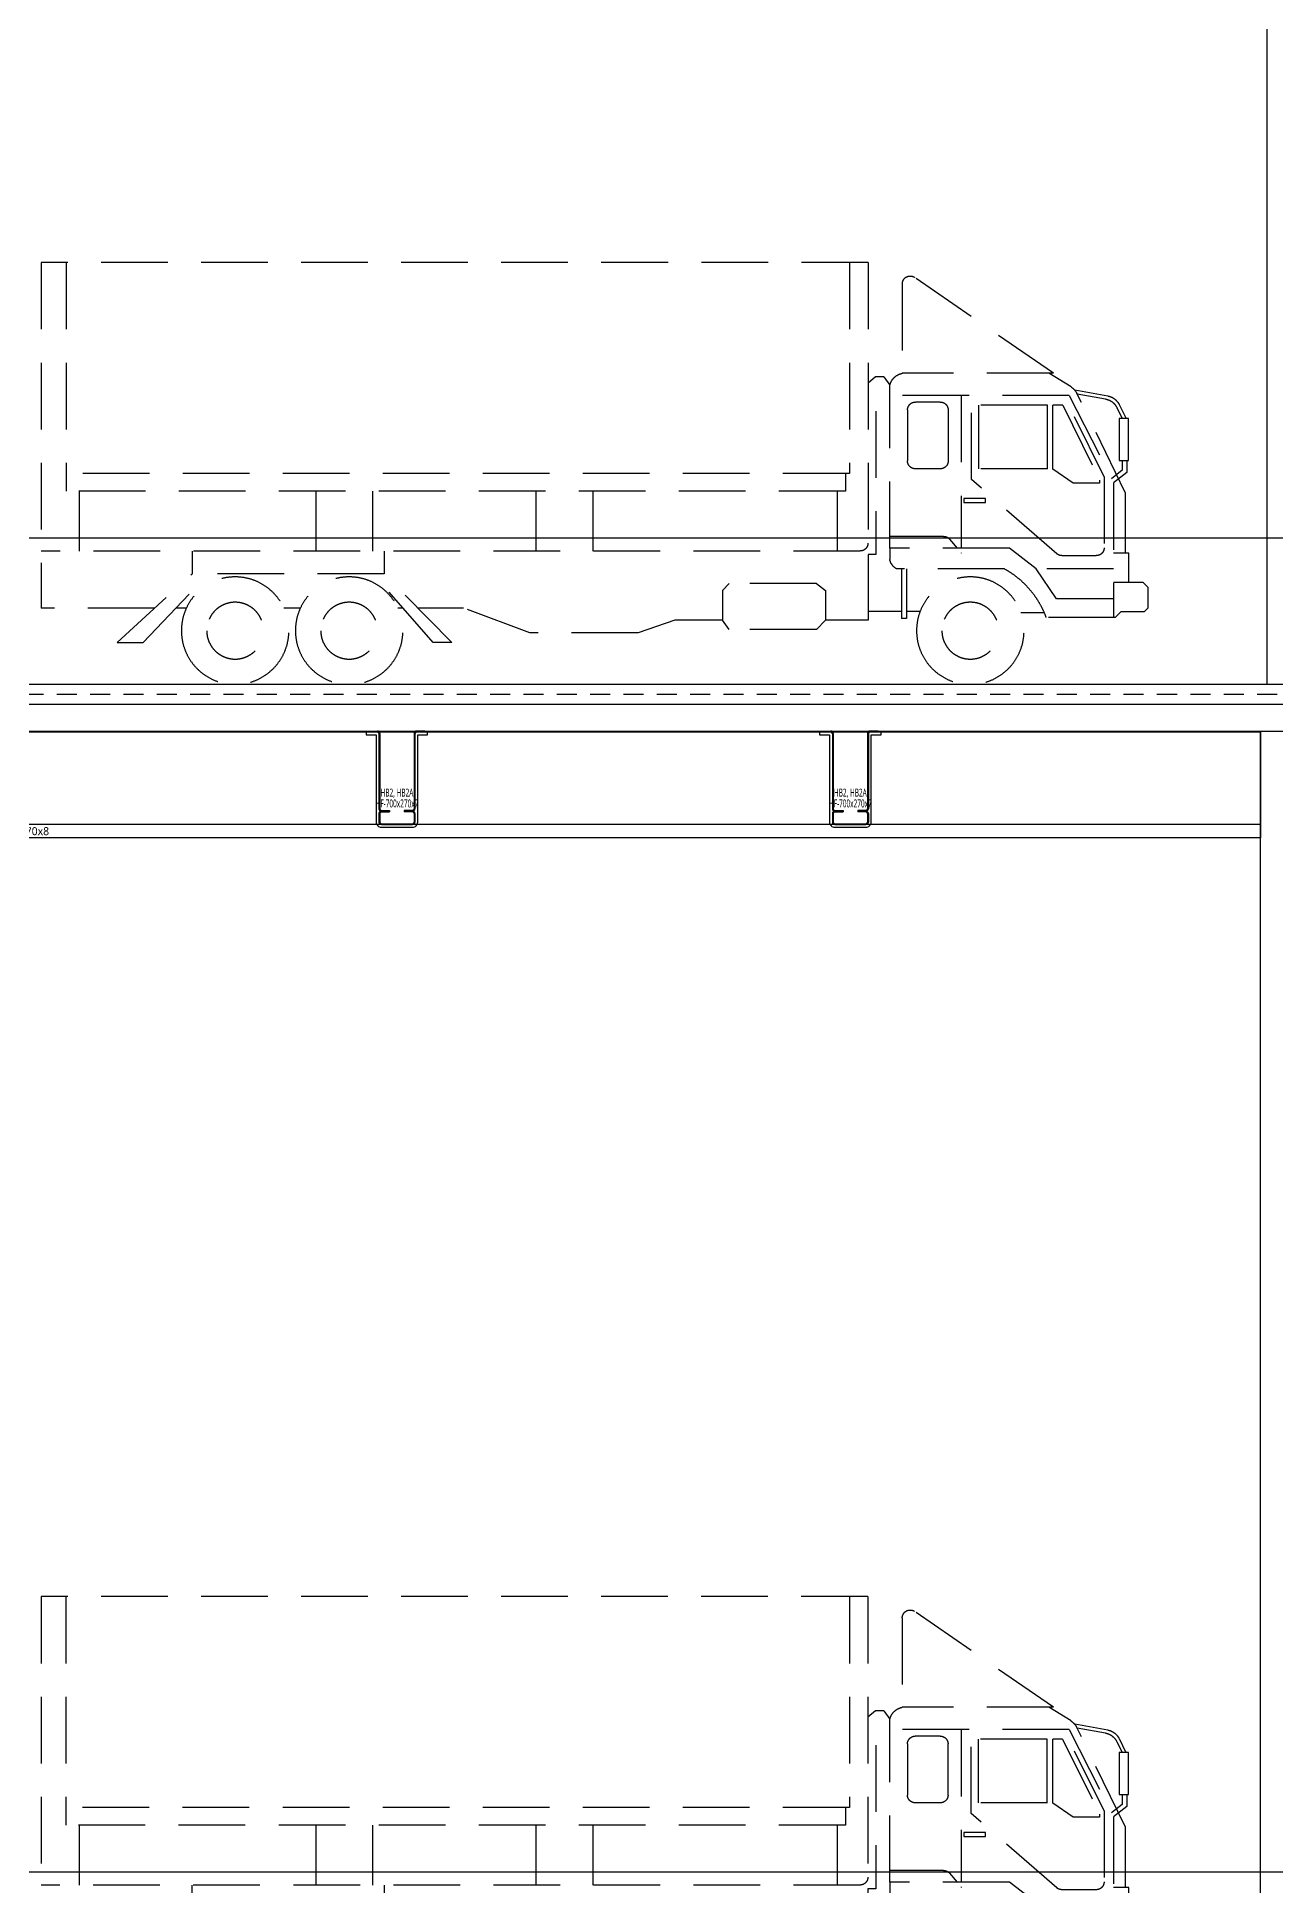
# Model space of a CAD drawing. Header units: millimetres. Extents: x 35054840 to 35483341, y -1288013 to -991013.
# Drawn here: x 35311187 to 35320471, y -1207393 to -1193539 of the extents above; entities that cross this region are included whole.
import ezdxf
from ezdxf.enums import TextEntityAlignment as Align

# ---------------------------------------------------------------- set-up
doc = ezdxf.new("R2010")
doc.units = ezdxf.units.MM
doc.header["$LTSCALE"] = 1000
doc.header["$MEASUREMENT"] = 0
doc.header["$PDSIZE"] = -10
doc.linetypes.add('DASHED', pattern=[0.75, 0.5, -0.25])
doc.linetypes.add('HID', pattern=[2.5, 1.5, -1])
doc.layers.get('0').update_dxf_attribs({"linetype": 'CONTINUOUS'})
doc.layers.get('Defpoints').update_dxf_attribs({"color": 161, "linetype": 'CONTINUOUS'})
for name, color, linetype in [('_LIBR', 1, 'CONTINUOUS'), ('cen', 1, 'CONTINUOUS'), ('con', 2, 'CONTINUOUS'), ('ELE5', 254, 'CONTINUOUS'), ('ELE6', 8, 'CONTINUOUS'), ('FIN', 9, 'CONTINUOUS'), ('FIN(내화피복)', 8, 'CONTINUOUS'), ('HF', 3, 'CONTINUOUS'), ('S-SBEAM-HF', 4, 'CONTINUOUS'), ('wire-meshes', 1, 'CONTINUOUS')]:
    doc.layers.add(name, color=color, linetype=linetype)
doc.styles.add('TE', font='malgun_0.ttf')

# ---------------------------------------------------------------- blocks, each defined once
blk = doc.blocks.new('sdfsgdfdfg')
at = {"layer": 'cen', "ltscale": 5}
for p, q in [((34536435, -270709), (34739302, -270709)), ((34536435, -280709), (34739302, -280709))]:
    blk.add_line(p, q, dxfattribs=at)
blk = doc.blocks.new('A$C203B301E')
at = {"layer": '_LIBR', "linetype": 'DASHED'}
for p, q in [((707, 2333), (1749, 3051)), ((2098, 3162), (8298, 3162)), ((2098, 3162), (2098, 939)), ((2237, 3162), (2237, 1581)), ((8112, 3162), (8112, 1449)), ((8298, 3162), (8298, 572)), ((1841, 3003), (1841, 2333)), ((575, 2230), (742, 2333)), ((707, 2333), (1841, 2333)), ((1979, 2306), (1935, 2243)), ((1935, 1021), (1935, 2243)), ((1979, 2306), (2042, 2306)), ((2042, 2306), (2098, 2259)), ((215, 2099), (163, 1994)), ((169, 1438), (531, 2182)), ((589, 2166), (256, 1510)), ((300, 2162), (546, 2205)), ((317, 2139), (529, 2176)), ((327, 1557), (605, 2118)), ((638, 2094), (361, 1531)), ((589, 2166), (1935, 2166)), ((638, 2094), (712, 2094)), ((712, 1614), (712, 2094)), ((753, 2094), (1268, 2094)), ((753, 1617), (753, 2094)), ((1268, 1617), (1268, 2094)), ((1323, 1536), (1323, 2166)), ((1399, 2165), (1399, 1021)), ((1556, 2117), (1743, 2117)), ((232, 2076), (192, 1994)), ((1498, 2058), (1498, 1675)), ((1801, 2058), (1801, 1675)), ((2040, 2048), (2040, 973)), ((157, 1679), (157, 1589)), ((192, 1679), (192, 1605)), ((157, 1589), (256, 1511)), ((192, 1605), (272, 1542)), ((327, 1557), (327, 1024)), ((361, 1531), (361, 1508)), ((560, 1508), (712, 1614)), ((682, 979), (1323, 1536)), ((752, 1617), (1268, 1617)), ((1556, 1617), (1743, 1617)), ((2237, 1581), (8112, 1581)), ((2267, 1581), (2267, 1449)), ((169, 1438), (169, 983)), ((256, 1510), (256, 503)), ((361, 1508), (560, 1508)), ((2267, 1449), (8112, 1449)), ((2330, 1449), (2330, 1000)), ((4162, 1449), (4162, 1000)), ((4588, 1449), (4588, 1000)), ((5813, 1449), (5813, 1000)), ((6239, 1449), (6239, 1000)), ((8013, 1449), (8013, 1000)), ((1531, 1110), (1935, 1110)), ((141, 983), (256, 983)), ((141, 763), (141, 983)), ((837, 867), (1036, 1021)), ((1036, 1021), (1935, 1021)), ((1399, 986), (1399, 983)), ((1487, 1089), (1429, 1021)), ((1935, 1021), (1935, 937)), ((2040, 973), (2098, 973)), ((2098, 973), (2098, 481)), ((2157, 1000), (8298, 1000)), ((5727, 1000), (5727, 828)), ((7167, 1000), (7167, 828)), ((256, 867), (837, 867)), ((386, 965), (644, 965)), ((685, 641), (837, 867)), ((1074, 867), (1884, 867)), ((1810, 867), (1810, 494)), ((1846, 867), (1846, 494)), ((0, 729), (34, 763)), ((0, 729), (0, 572)), ((34, 763), (256, 763)), ((2484, 757), (2418, 705)), ((2418, 705), (2418, 481)), ((2484, 757), (3140, 757)), ((3140, 757), (3190, 705)), ((3190, 705), (3190, 481)), ((5218, 315), (5727, 829)), ((5359, 315), (5808, 828)), ((5727, 828), (7167, 828)), ((7535, 315), (7043, 828)), ((7730, 315), (7167, 829)), ((0, 572), (28, 545)), ((256, 641), (685, 641)), ((4634, 386), (5131, 572)), ((5131, 572), (5472, 572)), ((5584, 572), (5623, 572)), ((6355, 572), (6478, 572)), ((7210, 572), (7289, 572)), ((7449, 572), (8298, 572)), ((28, 545), (203, 545)), ((203, 545), (245, 503)), ((245, 503), (763, 503)), ((776, 537), (951, 537)), ((1708, 546), (1810, 546)), ((1810, 494), (1846, 494)), ((1846, 546), (2098, 546)), ((2098, 481), (2418, 481)), ((2484, 413), (2418, 481)), ((3140, 413), (3190, 481)), ((3190, 481), (3547, 481)), ((3547, 481), (3822, 386)), ((2484, 413), (3140, 413)), ((3822, 386), (4634, 386)), ((5218, 315), (5359, 315)), ((7730, 315), (7535, 315))]:
    blk.add_line(p, q, dxfattribs=at)
for points in [[(144, 1994), (215, 1994), (215, 1679), (144, 1679)], [(1216, 1395), (1380, 1395), (1380, 1365), (1216, 1365)]]:
    blk.add_lwpolyline(points, close=True, dxfattribs=at)
for centre, radius in [((1331, 403), 403), ((5989, 403), 403), ((6844, 403), 403), ((1331, 403), 213), ((5989, 403), 213), ((6844, 403), 213)]:
    blk.add_circle(centre, radius, dxfattribs=at)
for centre, radius, start, end in [((1782, 3003), 58.7, 0, 124.5534), ((637, 2130), 117, 121.6386, 154.0055), ((1817, 2214), 121, 13.798, 78.7774), ((320, 2047), 117, 99.8078, 153.6451), ((337, 2024), 117, 99.8078, 153.6451), ((1556, 2058), 58.7, 90, 180), ((1743, 2058), 58.7, 0, 90), ((1556, 1675), 58.7, 180, 270), ((1743, 1675), 58.7, 270, 0), ((1531, 1051), 58.7, 90, 139.6431), ((386, 1024), 58.7, 180, 270), ((644, 1024), 58.7, 270, 310.9903), ((2157, 1059), 58.7, 180, 270), ((1403, 271), 680, 118.8823, 160.089), ((1835, 956), 102, 298.3994, 349.3074)]:
    blk.add_arc(centre, radius, start, end, dxfattribs=at)
blk = doc.blocks.new('종단면도_3층')
at = {"xscale": -1}
blk.add_blockref('A$C203B301E', (34510460, -281809), dxfattribs=at)
blk = doc.blocks.new('종단면도_4~5층')
at = {"layer": 'con', "ltscale": 0.1}
for points in [[(34812036, -1196693), (34812036, -1197493), (34890561, -1197493), (34890561, -1198743), (34917686, -1198743)], [(34917986, -1199593), (34917986, -1196993), (34917686, -1196993), (34917686, -1198543), (34890811, -1198543), (34890811, -1197293)]]:
    blk.add_lwpolyline(points, dxfattribs=at)
at = {"layer": 'FIN', "ltscale": 0.5}
blk.add_lwpolyline([(34917686, -1198493), (34917486, -1198493), (34917486, -1198393), (34890811, -1198393)], dxfattribs=at)
at = {"layer": 'wire-meshes', "linetype": 'HID', "ltscale": 0.1}
blk.add_lwpolyline([(34917486, -1198468), (34890811, -1198468)], dxfattribs=at)
at = {"xscale": -1}
blk.add_blockref('A$C203B301E', (34899517, -1198393), dxfattribs=at)
blk = doc.blocks.new('*U198')
at = {"layer": 'ELE6', "ltscale": 0.1}
for p, q in [((9925, 792), (0, 792)), ((9925, 100), (0, 100))]:
    blk.add_line(p, q, dxfattribs=at)
blk.add_lwpolyline([(9925, 0), (0, 0), (0, 800), (9925, 800)], close=True, dxfattribs=at)
at = {"layer": 'Defpoints', "style": 'TE'}
blk.add_text('HG13 : HF-800x270x8', height=60, dxfattribs=at).set_placement((449, 50), align=Align.MIDDLE_CENTER)
blk = doc.blocks.new('*U61')
at = {"layer": 'Defpoints'}
blk.add_point((0, 0), dxfattribs=at)
at = {"layer": 'HF', "color": 0, "linetype": 'ByBlock'}
for p, q in [((-209, 0), (-147, 0)), ((-209, 0), (-209, -6)), ((209, 0), (147, 0)), ((209, 0), (209, -6)), ((-209, -6), (-147, -6)), ((-135, -18), (-135, -582)), ((-129, -18), (-129, -582)), ((129, -18), (129, -582)), ((135, -18), (135, -582)), ((209, -6), (147, -6)), ((-135, -618), (-135, -682)), ((-129, -618), (-129, -682)), ((-117, -594), (-55, -594)), ((-117, -600), (-55, -600)), ((-117, -606), (-55, -606)), ((-55, -594), (-55, -600)), ((-55, -600), (-55, -606)), ((117, -594), (55, -594)), ((55, -594), (55, -600)), ((117, -600), (55, -600)), ((55, -600), (55, -606)), ((117, -606), (55, -606)), ((129, -618), (129, -682)), ((135, -618), (135, -682)), ((-117, -694), (117, -694)), ((-117, -700), (117, -700))]:
    blk.add_line(p, q, dxfattribs=at)
for centre, radius, start, end in [((-147, -18), 18, 0, 90), ((-147, -18), 12, 0, 90), ((147, -18), 18, 90, 180), ((147, -18), 12, 90, 180), ((-117, -582), 18, 180, 270), ((-117, -618), 18, 90, 180), ((-117, -682), 18, 180, 270), ((-117, -582), 12, 180, 270), ((-117, -618), 12, 90, 180), ((-117, -682), 12, 180, 270), ((117, -582), 12, 270, 360), ((117, -582), 18, 270, 360), ((117, -618), 18, 0, 90), ((117, -618), 12, 0, 90), ((117, -682), 12, 270, 360), ((117, -682), 18, 270, 360)]:
    blk.add_arc(centre, radius, start, end, dxfattribs=at)
blk = doc.blocks.new('HB2')
at = {"layer": 'S-SBEAM-HF'}
blk.add_blockref('*U61', (0, 0), dxfattribs=at)
at = {"layer": 'Defpoints', "style": 'TE', "width": 0.5}
for s, p in [('HF-700x270x7', (0, -542)), ('HB2, HB2A', (0, -461))]:
    blk.add_text(s, height=60, dxfattribs=at).set_placement(p, align=Align.MIDDLE_CENTER)

msp = doc.modelspace()

# ---------------------------------------------------------------- linework, layer by layer
at = {"layer": 'ELE5', "ltscale": 0.1, "elevation": 1}
for points in [[(35320411.3, -1198393), (35320411.3, -1188743)], [(35320361.3, -1208393), (35320361.3, -1198743)]]:
    msp.add_lwpolyline(points, dxfattribs=at)
at = {"layer": 'FIN(내화피복)', "ltscale": 10000, "elevation": 1}
for points in [[(35313656.3, -1198743), (35313656.3, -1198770), (35313730.3, -1198770), (35313730.3, -1199425, 0.4142136), (35313769.3, -1199464), (35314003.3, -1199464, 0.4142136), (35314042.3, -1199425), (35314042.3, -1198770), (35314116.3, -1198770), (35314116.3, -1198743)], [(35317056.3, -1198743), (35317056.3, -1198770), (35317130.3, -1198770), (35317130.3, -1199425, 0.4142136), (35317169.3, -1199464), (35317403.3, -1199464, 0.4142136), (35317442.3, -1199425), (35317442.3, -1198770), (35317516.3, -1198770), (35317516.3, -1198743)]]:
    msp.add_lwpolyline(points, format="xyb", dxfattribs=at)

# ---------------------------------------------------------------- block references
for name, p in [('sdfsgdfdfg', (642087, -926584.2, 1)), ('종단면도_3층', (809056.3, -926584.2, 1))]:
    msp.add_blockref(name, p)
at = {"ltscale": 0.1}
msp.add_blockref('종단면도_4~5층', (420000, 0, 1), dxfattribs=at)
at = {"layer": 'ELE6'}
msp.add_blockref('*U198', (35310436.3, -1199543, 1), dxfattribs=at)
at = {"layer": 'S-SBEAM-HF'}
for p in [(35313886.3, -1198743, 1), (35317286.3, -1198743, 1)]:
    msp.add_blockref('HB2', p, dxfattribs=at)

doc.saveas('drawing.dxf')
